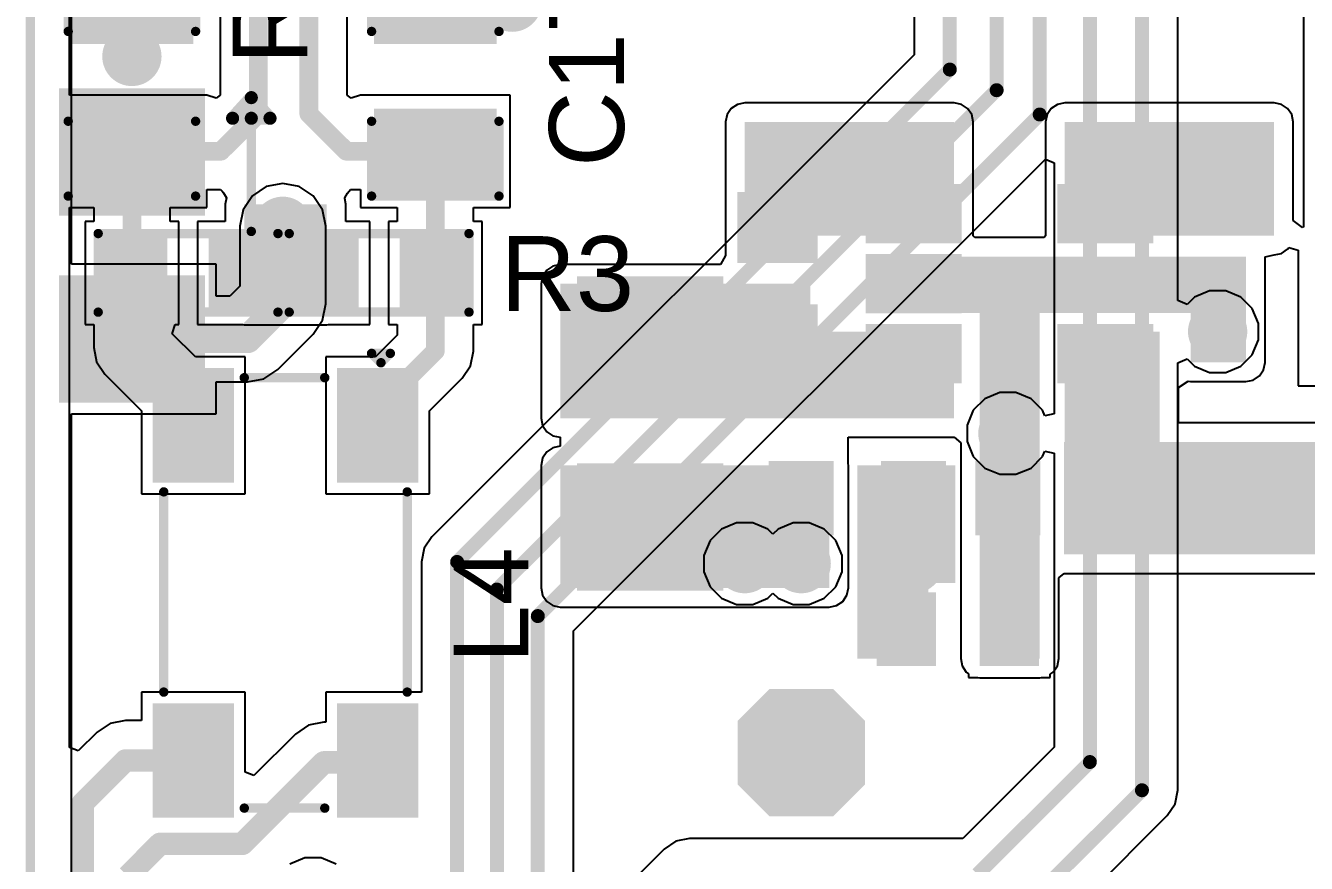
# Model space of a CAD drawing. Header units: millimetres. Extents: x 0 to 172, y 0 to 138.
# Drawn here: x -0.06 to 17.31, y 33.22 to 44.59 of the extents above; entities that cross this region are included whole.
import ezdxf

# ---------------------------------------------------------------- set-up
doc = ezdxf.new("R2010")
doc.units = ezdxf.units.MM
for name, color, linetype in [('BottomLayer', 5, 'Continuous'), ('BottomPaste', 16, 'Continuous'), ('BottomSolder', 6, 'Continuous'), ('Mechanical2', 216, 'Continuous'), ('TopLayer', 1, 'Continuous'), ('TopOverlay', 2, 'Continuous'), ('TopPaste', 8, 'Continuous'), ('TopSolder', 216, 'Continuous'), ('ViaHoleLayer', 16, 'Continuous')]:
    doc.layers.add(name, color=color, linetype=linetype)
doc.styles.add('Arial', font='', dxfattribs={"height": 0.2})
doc.styles.get('Arial').set_extended_font_data('Arial')

# ---------------------------------------------------------------- blocks, each defined once
blk = doc.blocks.new('SOT_23_5_B_32')
at = {"layer": 'BottomLayer'}
for points in [[(-1.85, 1.25), (-0.75, 1.25), (-0.75, 0.65), (-1.85, 0.65)], [(0.75, 1.25), (1.85, 1.25), (1.85, 0.65), (0.75, 0.65)], [(-1.85, 0.3), (-0.75, 0.3), (-0.75, -0.3), (-1.85, -0.3)], [(-1.85, -0.65), (-0.75, -0.65), (-0.75, -1.25), (-1.85, -1.25)], [(0.75, -0.65), (1.85, -0.65), (1.85, -1.25), (0.75, -1.25)]]:
    blk.add_hatch(color=5, dxfattribs=at).paths.add_polyline_path(points)
at = {"layer": 'BottomPaste'}
for points in [[(-1.85, 1.25), (-0.75, 1.25), (-0.75, 0.65), (-1.85, 0.65)], [(0.75, 1.25), (1.85, 1.25), (1.85, 0.65), (0.75, 0.65)], [(-1.85, 0.3), (-0.75, 0.3), (-0.75, -0.3), (-1.85, -0.3)], [(-1.85, -0.65), (-0.75, -0.65), (-0.75, -1.25), (-1.85, -1.25)], [(0.75, -0.65), (1.85, -0.65), (1.85, -1.25), (0.75, -1.25)]]:
    blk.add_hatch(color=16, dxfattribs=at).paths.add_polyline_path(points)
at = {"layer": 'BottomSolder'}
for points in [[(-1.952, 1.352), (-0.648, 1.352), (-0.648, 0.548), (-1.952, 0.548)], [(0.648, 1.352), (1.952, 1.352), (1.952, 0.548), (0.648, 0.548)], [(-1.952, 0.402), (-0.648, 0.402), (-0.648, -0.402), (-1.952, -0.402)], [(-1.952, -0.548), (-0.648, -0.548), (-0.648, -1.352), (-1.952, -1.352)], [(0.648, -0.548), (1.952, -0.548), (1.952, -1.352), (0.648, -1.352)]]:
    blk.add_hatch(color=6, dxfattribs=at).paths.add_polyline_path(points)
blk = doc.blocks.new('T__________B_52')
at = {"layer": 'BottomLayer'}
blk.add_hatch(color=5, dxfattribs=at).paths.add_polyline_path([(0.381, 0.762), (-0.381, 0.762), (-0.762, 0.381), (-0.762, -0.381), (-0.381, -0.762), (0.381, -0.762), (0.762, -0.381), (0.762, 0.381)])
at = {"layer": 'BottomPaste'}
blk.add_hatch(color=16, dxfattribs=at).paths.add_polyline_path([(0.381, 0.762), (-0.381, 0.762), (-0.762, 0.381), (-0.762, -0.381), (-0.381, -0.762), (0.381, -0.762), (0.762, -0.381), (0.762, 0.381)])
at = {"layer": 'BottomSolder'}
blk.add_hatch(color=6, dxfattribs=at).paths.add_polyline_path([(0.4318, 0.8636), (-0.4318, 0.8636), (-0.8636, 0.4318), (-0.8636, -0.4318), (-0.4318, -0.8636), (0.4318, -0.8636), (0.8636, -0.4318), (0.8636, 0.4318)])
blk = doc.blocks.new('R___1206_B_87')
at = {"layer": 'BottomLayer'}
for points in [[(-2.032, 0.889), (-0.508, 0.889), (-0.508, -0.889), (-2.032, -0.889)], [(0.508, 0.889), (2.032, 0.889), (2.032, -0.889), (0.508, -0.889)]]:
    blk.add_hatch(color=5, dxfattribs=at).paths.add_polyline_path(points)
at = {"layer": 'BottomPaste'}
for points in [[(-2.032, 0.889), (-0.508, 0.889), (-0.508, -0.889), (-2.032, -0.889)], [(0.508, 0.889), (2.032, 0.889), (2.032, -0.889), (0.508, -0.889)]]:
    blk.add_hatch(color=16, dxfattribs=at).paths.add_polyline_path(points)
at = {"layer": 'BottomSolder'}
for points in [[(-2.1336, 0.9906), (-0.4064, 0.9906), (-0.4064, -0.9906), (-2.1336, -0.9906)], [(0.4064, 0.9906), (2.1336, 0.9906), (2.1336, -0.9906), (0.4064, -0.9906)]]:
    blk.add_hatch(color=6, dxfattribs=at).paths.add_polyline_path(points)
blk = doc.blocks.new('R___0603_B_105')
at = {"layer": 'BottomLayer'}
for points in [[(-1.143, -0.4445), (-1.143, 0.4445), (-0.381, 0.4445), (-0.381, -0.4445)], [(0.381, -0.4445), (0.381, 0.4445), (1.143, 0.4445), (1.143, -0.4445)]]:
    blk.add_hatch(color=5, dxfattribs=at).paths.add_polyline_path(points)
at = {"layer": 'BottomPaste'}
for points in [[(-1.143, -0.4445), (-1.143, 0.4445), (-0.381, 0.4445), (-0.381, -0.4445)], [(0.381, -0.4445), (0.381, 0.4445), (1.143, 0.4445), (1.143, -0.4445)]]:
    blk.add_hatch(color=16, dxfattribs=at).paths.add_polyline_path(points)
at = {"layer": 'BottomSolder'}
for points in [[(-1.2446, -0.5461), (-1.2446, 0.5461), (-0.2794, 0.5461), (-0.2794, -0.5461)], [(0.2794, -0.5461), (0.2794, 0.5461), (1.2446, 0.5461), (1.2446, -0.5461)]]:
    blk.add_hatch(color=6, dxfattribs=at).paths.add_polyline_path(points)
blk = doc.blocks.new('R___0603_225')
at = {"layer": 'TopLayer'}
for points in [[(-0.381, 0.4445), (-0.381, -0.4445), (-1.143, -0.4445), (-1.143, 0.4445)], [(1.143, 0.4445), (1.143, -0.4445), (0.381, -0.4445), (0.381, 0.4445)]]:
    blk.add_hatch(color=1, dxfattribs=at).paths.add_polyline_path(points)
at = {"layer": 'TopPaste'}
for points in [[(-0.381, 0.4445), (-0.381, -0.4445), (-1.143, -0.4445), (-1.143, 0.4445)], [(1.143, 0.4445), (1.143, -0.4445), (0.381, -0.4445), (0.381, 0.4445)]]:
    blk.add_hatch(color=8, dxfattribs=at).paths.add_polyline_path(points)
at = {"layer": 'TopSolder'}
for points in [[(-0.2794, 0.5461), (-0.2794, -0.5461), (-1.2446, -0.5461), (-1.2446, 0.5461)], [(1.2446, 0.5461), (1.2446, -0.5461), (0.2794, -0.5461), (0.2794, 0.5461)]]:
    blk.add_hatch(color=216, dxfattribs=at).paths.add_polyline_path(points)
at = {"layer": 'TopOverlay', "const_width": 0.127}
for points in [[(1.2192, 0.5334), (-1.2192, 0.5334)], [(-1.2192, 0.5334), (-1.2192, -0.5334)], [(1.2192, 0.5334), (1.2192, -0.5334)], [(1.2192, -0.5334), (-1.2192, -0.5334)]]:
    blk.add_lwpolyline(points, dxfattribs=at)
at = {"layer": 'TopOverlay', "const_width": 0.0635}
for points in [[(-1.25095, 0.5334, 1), (-1.18745, 0.5334, 1)], [(-1.25095, 0.5334, 1), (-1.18745, 0.5334, 1)], [(1.18745, 0.5334, 1), (1.25095, 0.5334, 1)], [(1.18745, 0.5334, 1), (1.25095, 0.5334, 1)], [(-1.25095, -0.5334, 1), (-1.18745, -0.5334, 1)], [(-1.25095, -0.5334, 1), (-1.18745, -0.5334, 1)], [(1.18745, -0.5334, 1), (1.25095, -0.5334, 1)], [(1.18745, -0.5334, 1), (1.25095, -0.5334, 1)]]:
    blk.add_lwpolyline(points, format="xyb", close=True, dxfattribs=at)
blk = doc.blocks.new('R___0603_226')
at = {"layer": 'TopLayer'}
for points in [[(-0.381, 0.4445), (-0.381, -0.4445), (-1.143, -0.4445), (-1.143, 0.4445)], [(1.143, 0.4445), (1.143, -0.4445), (0.381, -0.4445), (0.381, 0.4445)]]:
    blk.add_hatch(color=1, dxfattribs=at).paths.add_polyline_path(points)
at = {"layer": 'TopPaste'}
for points in [[(-0.381, 0.4445), (-0.381, -0.4445), (-1.143, -0.4445), (-1.143, 0.4445)], [(1.143, 0.4445), (1.143, -0.4445), (0.381, -0.4445), (0.381, 0.4445)]]:
    blk.add_hatch(color=8, dxfattribs=at).paths.add_polyline_path(points)
at = {"layer": 'TopSolder'}
for points in [[(-0.2794, 0.5461), (-0.2794, -0.5461), (-1.2446, -0.5461), (-1.2446, 0.5461)], [(1.2446, 0.5461), (1.2446, -0.5461), (0.2794, -0.5461), (0.2794, 0.5461)]]:
    blk.add_hatch(color=216, dxfattribs=at).paths.add_polyline_path(points)
at = {"layer": 'TopOverlay', "const_width": 0.127}
for points in [[(-1.2192, 0.5334), (-1.2192, -0.5334)], [(1.2192, 0.5334), (-1.2192, 0.5334)], [(1.2192, 0.5334), (1.2192, -0.5334)], [(1.2192, -0.5334), (-1.2192, -0.5334)]]:
    blk.add_lwpolyline(points, dxfattribs=at)
at = {"layer": 'TopOverlay', "const_width": 0.0635}
for points in [[(-1.25095, 0.5334, 1), (-1.18745, 0.5334, 1)], [(-1.25095, 0.5334, 1), (-1.18745, 0.5334, 1)], [(1.18745, 0.5334, 1), (1.25095, 0.5334, 1)], [(1.18745, 0.5334, 1), (1.25095, 0.5334, 1)], [(-1.25095, -0.5334, 1), (-1.18745, -0.5334, 1)], [(-1.25095, -0.5334, 1), (-1.18745, -0.5334, 1)], [(1.18745, -0.5334, 1), (1.25095, -0.5334, 1)], [(1.18745, -0.5334, 1), (1.25095, -0.5334, 1)]]:
    blk.add_lwpolyline(points, format="xyb", close=True, dxfattribs=at)
blk = doc.blocks.new('PE_1812ACC510STS_251')
at = {"layer": 'TopLayer'}
for points in [[(-2.95, 1.7), (-1.6, 1.7), (-1.6, 0.8), (-2.95, 0.8)], [(1.6, 1.7), (2.95, 1.7), (2.95, 0.8), (1.6, 0.8)], [(-2.95, -0.8), (-1.6, -0.8), (-1.6, -1.7), (-2.95, -1.7)], [(1.6, -0.8), (2.95, -0.8), (2.95, -1.7), (1.6, -1.7)]]:
    blk.add_hatch(color=1, dxfattribs=at).paths.add_polyline_path(points)
at = {"layer": 'TopPaste'}
for points in [[(-2.95, 1.7), (-1.6, 1.7), (-1.6, 0.8), (-2.95, 0.8)], [(1.6, 1.7), (2.95, 1.7), (2.95, 0.8), (1.6, 0.8)], [(-2.95, -0.8), (-1.6, -0.8), (-1.6, -1.7), (-2.95, -1.7)], [(1.6, -0.8), (2.95, -0.8), (2.95, -1.7), (1.6, -1.7)]]:
    blk.add_hatch(color=8, dxfattribs=at).paths.add_polyline_path(points)
at = {"layer": 'TopSolder'}
for points in [[(-3.052, 1.802), (-1.498, 1.802), (-1.498, 0.698), (-3.052, 0.698)], [(1.498, 1.802), (3.052, 1.802), (3.052, 0.698), (1.498, 0.698)], [(-3.052, -0.698), (-1.498, -0.698), (-1.498, -1.802), (-3.052, -1.802)], [(1.498, -0.698), (3.052, -0.698), (3.052, -1.802), (1.498, -1.802)]]:
    blk.add_hatch(color=216, dxfattribs=at).paths.add_polyline_path(points)
at = {"layer": 'TopOverlay', "const_width": 0.127}
for points in [[(1.346, 1.651), (-1.372, 1.651)], [(-3.251, 1.168), (-3.251, 1.422)], [(-3.124, 1.295), (-3.251, 1.422)], [(-3.251, 1.168), (-3.124, 1.295)], [(-2.921, -0.559), (-2.921, 0.533)], [(2.921, -0.559), (2.921, 0.533)], [(1.346, -1.651), (-1.372, -1.651)]]:
    blk.add_lwpolyline(points, dxfattribs=at)
at = {"layer": 'TopOverlay', "const_width": 0.0635}
for points in [[(-1.403, 1.651, 1), (-1.34, 1.651, 1)], [(1.314, 1.651, 1), (1.378, 1.651, 1)], [(-3.283, 1.422, 1), (-3.219, 1.422, 1)], [(-3.283, 1.422, 1), (-3.219, 1.422, 1)], [(-3.283, 1.168, 1), (-3.219, 1.168, 1)], [(-3.283, 1.168, 1), (-3.219, 1.168, 1)], [(-3.156, 1.295, 1), (-3.092, 1.295, 1)], [(-3.156, 1.295, 1), (-3.092, 1.295, 1)], [(-2.953, 0.533, 1), (-2.889, 0.533, 1)], [(2.889, 0.533, 1), (2.953, 0.533, 1)], [(-2.953, -0.559, 1), (-2.889, -0.559, 1)], [(2.889, -0.559, 1), (2.953, -0.559, 1)], [(-1.403, -1.651, 1), (-1.34, -1.651, 1)], [(1.314, -1.651, 1), (1.378, -1.651, 1)]]:
    blk.add_lwpolyline(points, format="xyb", close=True, dxfattribs=at)
blk = doc.blocks.new('IND_0603__1608_M_______B_254')
at = {"layer": 'BottomLayer'}
for points in [[(-1, 0.4), (-0.4, 0.4), (-0.4, -0.4), (-1, -0.4)], [(0.4, 0.4), (1, 0.4), (1, -0.4), (0.4, -0.4)]]:
    blk.add_hatch(color=5, dxfattribs=at).paths.add_polyline_path(points)
at = {"layer": 'BottomPaste'}
for points in [[(-1, 0.4), (-0.4, 0.4), (-0.4, -0.4), (-1, -0.4)], [(0.4, 0.4), (1, 0.4), (1, -0.4), (0.4, -0.4)]]:
    blk.add_hatch(color=16, dxfattribs=at).paths.add_polyline_path(points)
at = {"layer": 'BottomSolder'}
for points in [[(-1.102, 0.502), (-0.298, 0.502), (-0.298, -0.502), (-1.102, -0.502)], [(0.298, 0.502), (1.102, 0.502), (1.102, -0.502), (0.298, -0.502)]]:
    blk.add_hatch(color=6, dxfattribs=at).paths.add_polyline_path(points)
blk = doc.blocks.new('C___0805_414')
at = {"layer": 'TopLayer'}
for points in [[(-1.524, 0.762), (-0.508, 0.762), (-0.508, -0.762), (-1.524, -0.762)], [(0.508, 0.762), (1.524, 0.762), (1.524, -0.762), (0.508, -0.762)]]:
    blk.add_hatch(color=1, dxfattribs=at).paths.add_polyline_path(points)
at = {"layer": 'TopPaste'}
for points in [[(-1.524, 0.762), (-0.508, 0.762), (-0.508, -0.762), (-1.524, -0.762)], [(0.508, 0.762), (1.524, 0.762), (1.524, -0.762), (0.508, -0.762)]]:
    blk.add_hatch(color=8, dxfattribs=at).paths.add_polyline_path(points)
at = {"layer": 'TopSolder'}
for points in [[(-1.594, 0.832), (-0.438, 0.832), (-0.438, -0.832), (-1.594, -0.832)], [(0.438, 0.832), (1.594, 0.832), (1.594, -0.832), (0.438, -0.832)]]:
    blk.add_hatch(color=216, dxfattribs=at).paths.add_polyline_path(points)
at = {"layer": 'TopOverlay', "const_width": 0.127}
for points in [[(-1.626, 0.864), (-0.61, 0.864)], [(-1.626, 0.864), (-1.626, -0.864)], [(0.61, 0.864), (1.626, 0.864)], [(1.626, 0.864), (1.626, -0.864)], [(-1.626, -0.864), (-0.61, -0.864)], [(0.61, -0.864), (1.626, -0.864)]]:
    blk.add_lwpolyline(points, dxfattribs=at)
at = {"layer": 'TopOverlay', "const_width": 0.0635}
for points in [[(-1.657, 0.864, 1), (-1.594, 0.864, 1)], [(-1.657, 0.864, 1), (-1.594, 0.864, 1)], [(-0.641, 0.864, 1), (-0.578, 0.864, 1)], [(0.578, 0.864, 1), (0.641, 0.864, 1)], [(1.594, 0.864, 1), (1.657, 0.864, 1)], [(1.594, 0.864, 1), (1.657, 0.864, 1)], [(-1.657, -0.864, 1), (-1.594, -0.864, 1)], [(-1.657, -0.864, 1), (-1.594, -0.864, 1)], [(-0.641, -0.864, 1), (-0.578, -0.864, 1)], [(0.578, -0.864, 1), (0.641, -0.864, 1)], [(1.594, -0.864, 1), (1.657, -0.864, 1)], [(1.594, -0.864, 1), (1.657, -0.864, 1)]]:
    blk.add_lwpolyline(points, format="xyb", close=True, dxfattribs=at)
blk = doc.blocks.new('C___1206_B_416')
at = {"layer": 'BottomLayer'}
for points in [[(-2.032, 0.889), (-0.508, 0.889), (-0.508, -0.889), (-2.032, -0.889)], [(0.508, 0.889), (2.032, 0.889), (2.032, -0.889), (0.508, -0.889)]]:
    blk.add_hatch(color=5, dxfattribs=at).paths.add_polyline_path(points)
at = {"layer": 'BottomPaste'}
for points in [[(-2.032, 0.889), (-0.508, 0.889), (-0.508, -0.889), (-2.032, -0.889)], [(0.508, 0.889), (2.032, 0.889), (2.032, -0.889), (0.508, -0.889)]]:
    blk.add_hatch(color=16, dxfattribs=at).paths.add_polyline_path(points)
at = {"layer": 'BottomSolder'}
for points in [[(-2.1336, 0.9906), (-0.4064, 0.9906), (-0.4064, -0.9906), (-2.1336, -0.9906)], [(0.4064, 0.9906), (2.1336, 0.9906), (2.1336, -0.9906), (0.4064, -0.9906)]]:
    blk.add_hatch(color=6, dxfattribs=at).paths.add_polyline_path(points)
blk = doc.blocks.new('C___0805_417')
at = {"layer": 'TopLayer'}
for points in [[(-1.524, 0.762), (-0.508, 0.762), (-0.508, -0.762), (-1.524, -0.762)], [(0.508, 0.762), (1.524, 0.762), (1.524, -0.762), (0.508, -0.762)]]:
    blk.add_hatch(color=1, dxfattribs=at).paths.add_polyline_path(points)
at = {"layer": 'TopPaste'}
for points in [[(-1.524, 0.762), (-0.508, 0.762), (-0.508, -0.762), (-1.524, -0.762)], [(0.508, 0.762), (1.524, 0.762), (1.524, -0.762), (0.508, -0.762)]]:
    blk.add_hatch(color=8, dxfattribs=at).paths.add_polyline_path(points)
at = {"layer": 'TopSolder'}
for points in [[(-1.594, 0.832), (-0.438, 0.832), (-0.438, -0.832), (-1.594, -0.832)], [(0.438, 0.832), (1.594, 0.832), (1.594, -0.832), (0.438, -0.832)]]:
    blk.add_hatch(color=216, dxfattribs=at).paths.add_polyline_path(points)
at = {"layer": 'TopOverlay', "const_width": 0.127}
for points in [[(-0.61, 0.864), (-1.626, 0.864)], [(-1.626, -0.864), (-1.626, 0.864)], [(1.626, 0.864), (0.61, 0.864)], [(1.626, -0.864), (1.626, 0.864)], [(-0.61, -0.864), (-1.626, -0.864)], [(1.626, -0.864), (0.61, -0.864)]]:
    blk.add_lwpolyline(points, dxfattribs=at)
at = {"layer": 'TopOverlay', "const_width": 0.0635}
for points in [[(-1.657, 0.864, 1), (-1.594, 0.864, 1)], [(-1.657, 0.864, 1), (-1.594, 0.864, 1)], [(-0.641, 0.864, 1), (-0.578, 0.864, 1)], [(0.578, 0.864, 1), (0.641, 0.864, 1)], [(1.594, 0.864, 1), (1.657, 0.864, 1)], [(1.594, 0.864, 1), (1.657, 0.864, 1)], [(-1.657, -0.864, 1), (-1.594, -0.864, 1)], [(-1.657, -0.864, 1), (-1.594, -0.864, 1)], [(-0.641, -0.864, 1), (-0.578, -0.864, 1)], [(0.578, -0.864, 1), (0.641, -0.864, 1)], [(1.594, -0.864, 1), (1.657, -0.864, 1)], [(1.594, -0.864, 1), (1.657, -0.864, 1)]]:
    blk.add_lwpolyline(points, format="xyb", close=True, dxfattribs=at)
blk = doc.blocks.new('C___0402_B_418')
at = {"layer": 'BottomLayer'}
for points in [[(-0.241, 0.318), (-0.241, -0.318), (-0.699, -0.318), (-0.699, 0.318)], [(0.699, 0.318), (0.699, -0.318), (0.241, -0.318), (0.241, 0.318)]]:
    blk.add_hatch(color=5, dxfattribs=at).paths.add_polyline_path(points)
at = {"layer": 'BottomPaste'}
for points in [[(-0.241, 0.318), (-0.241, -0.318), (-0.699, -0.318), (-0.699, 0.318)], [(0.699, 0.318), (0.699, -0.318), (0.241, -0.318), (0.241, 0.318)]]:
    blk.add_hatch(color=16, dxfattribs=at).paths.add_polyline_path(points)
at = {"layer": 'BottomSolder'}
for points in [[(-0.181, 0.377), (-0.181, -0.377), (-0.758, -0.377), (-0.758, 0.377)], [(0.758, 0.377), (0.758, -0.377), (0.181, -0.377), (0.181, 0.377)]]:
    blk.add_hatch(color=6, dxfattribs=at).paths.add_polyline_path(points)
blk = doc.blocks.new('C___0603_B_422')
at = {"layer": 'BottomLayer'}
for points in [[(-1.143, -0.445), (-1.143, 0.445), (-0.381, 0.445), (-0.381, -0.445)], [(0.381, -0.445), (0.381, 0.445), (1.143, 0.445), (1.143, -0.445)]]:
    blk.add_hatch(color=5, dxfattribs=at).paths.add_polyline_path(points)
at = {"layer": 'BottomPaste'}
for points in [[(-1.143, -0.445), (-1.143, 0.445), (-0.381, 0.445), (-0.381, -0.445)], [(0.381, -0.445), (0.381, 0.445), (1.143, 0.445), (1.143, -0.445)]]:
    blk.add_hatch(color=16, dxfattribs=at).paths.add_polyline_path(points)
at = {"layer": 'BottomSolder'}
for points in [[(-1.203, -0.504), (-1.203, 0.504), (-0.321, 0.504), (-0.321, -0.504)], [(0.321, -0.504), (0.321, 0.504), (1.203, 0.504), (1.203, -0.504)]]:
    blk.add_hatch(color=6, dxfattribs=at).paths.add_polyline_path(points)
blk = doc.blocks.new('C___0603_B_423')
at = {"layer": 'BottomLayer'}
for points in [[(-1.143, -0.445), (-1.143, 0.445), (-0.381, 0.445), (-0.381, -0.445)], [(0.381, -0.445), (0.381, 0.445), (1.143, 0.445), (1.143, -0.445)]]:
    blk.add_hatch(color=5, dxfattribs=at).paths.add_polyline_path(points)
at = {"layer": 'BottomPaste'}
for points in [[(-1.143, -0.445), (-1.143, 0.445), (-0.381, 0.445), (-0.381, -0.445)], [(0.381, -0.445), (0.381, 0.445), (1.143, 0.445), (1.143, -0.445)]]:
    blk.add_hatch(color=16, dxfattribs=at).paths.add_polyline_path(points)
at = {"layer": 'BottomSolder'}
for points in [[(-1.203, -0.504), (-1.203, 0.504), (-0.321, 0.504), (-0.321, -0.504)], [(0.321, -0.504), (0.321, 0.504), (1.203, 0.504), (1.203, -0.504)]]:
    blk.add_hatch(color=6, dxfattribs=at).paths.add_polyline_path(points)

msp = doc.modelspace()

# ---------------------------------------------------------------- hatches: boundary and pattern name
at = {"layer": 'BottomLayer'}
h = msp.add_hatch(color=5, dxfattribs=at)
edge = h.paths.add_edge_path()
edge.add_arc((1.378, 44.171), 0.3, 0, 360)
for points in [[(9.69, 41.737), (12.53, 41.737), (12.53, 43.282), (9.69, 43.282)], [(16.869, 43.282), (14.03, 43.282), (14.03, 41.737), (16.869, 41.737)], [(9.69, 41.468), (10.579, 41.468), (10.579, 42.738), (9.69, 42.738)], [(11.43, 40.691), (16.421, 40.691), (16.421, 41.453), (11.43, 41.453)], [(12.878, 35.998), (13.691, 35.998), (13.691, 41.387), (12.878, 41.387)], [(15.736, 40.019), (16.488, 40.019), (16.488, 41.453), (15.736, 41.453)], [(7.188, 39.563), (10.579, 39.563), (10.579, 41.087), (7.188, 41.087)], [(7.188, 39.261), (12.53, 39.261), (12.53, 40.437), (7.188, 40.437)], [(14.03, 37.732), (15.316, 37.732), (15.316, 40.437), (14.03, 40.437)], [(14.021, 37.414), (19.228, 37.414), (19.228, 38.938), (14.021, 38.938)], [(7.188, 36.957), (10.837, 36.957), (10.837, 38.621), (7.188, 38.621)], [(11.218, 37.023), (12.548, 37.023), (12.548, 38.621), (11.218, 38.621)], [(11.218, 35.998), (12.18, 35.998), (12.18, 37.785), (11.218, 37.785)]]:
    msp.add_hatch(color=5, dxfattribs=at).paths.add_polyline_path(points)
h = msp.add_hatch(color=5, dxfattribs=at)
edge = h.paths.add_edge_path()
edge.add_arc((3.424, 41.866), 0.3, 0, 360)
h = msp.add_hatch(color=5, dxfattribs=at)
edge = h.paths.add_edge_path()
edge.add_arc((16.104, 40.437), 0.3, 0, 360)
h = msp.add_hatch(color=5, dxfattribs=at)
edge = h.paths.add_edge_path()
edge.add_arc((13.259, 39.055), 0.3, 0, 360)
h = msp.add_hatch(color=5, dxfattribs=at)
edge = h.paths.add_edge_path()
edge.add_arc((9.69, 37.287), 0.3, 0, 360)
h = msp.add_hatch(color=5, dxfattribs=at)
edge = h.paths.add_edge_path()
edge.add_arc((10.456, 37.287), 0.3, 0, 360)
h = msp.add_hatch(color=5, dxfattribs=at)
edge = h.paths.add_edge_path()
edge.add_arc((11.98, 37.287), 0.3, 0, 360)
at = {"layer": 'BottomSolder'}
h = msp.add_hatch(color=6, dxfattribs=at)
edge = h.paths.add_edge_path()
edge.add_arc((6.536, 44.907), 0.402, 0, 360)
h = msp.add_hatch(color=6, dxfattribs=at)
edge = h.paths.add_edge_path()
edge.add_arc((1.378, 44.171), 0.402, 0, 360)
h = msp.add_hatch(color=6, dxfattribs=at)
edge = h.paths.add_edge_path()
edge.add_arc((3.424, 41.866), 0.402, 0, 360)
h = msp.add_hatch(color=6, dxfattribs=at)
edge = h.paths.add_edge_path()
edge.add_arc((16.104, 40.437), 0.402, 0, 360)
h = msp.add_hatch(color=6, dxfattribs=at)
edge = h.paths.add_edge_path()
edge.add_arc((13.259, 39.055), 0.402, 0, 360)
h = msp.add_hatch(color=6, dxfattribs=at)
edge = h.paths.add_edge_path()
edge.add_arc((9.69, 37.287), 0.402, 0, 360)
h = msp.add_hatch(color=6, dxfattribs=at)
edge = h.paths.add_edge_path()
edge.add_arc((10.456, 37.287), 0.402, 0, 360)
h = msp.add_hatch(color=6, dxfattribs=at)
edge = h.paths.add_edge_path()
edge.add_arc((11.98, 37.287), 0.402, 0, 360)
at = {"layer": 'TopLayer'}
h = msp.add_hatch(color=1, dxfattribs=at)
edge = h.paths.add_edge_path()
edge.add_arc((1.378, 44.171), 0.3, 0, 360)
msp.add_hatch(color=1, dxfattribs=at).paths.add_polyline_path([(2.902, 40.789), (4.021, 40.789), (4.021, 42.164), (2.902, 42.164)])
h = msp.add_hatch(color=1, dxfattribs=at)
edge = h.paths.add_edge_path()
edge.add_arc((3.424, 41.866), 0.3, 0, 360)
h = msp.add_hatch(color=1, dxfattribs=at)
edge = h.paths.add_edge_path()
edge.add_arc((16.104, 40.437), 0.3, 0, 360)
h = msp.add_hatch(color=1, dxfattribs=at)
edge = h.paths.add_edge_path()
edge.add_arc((13.259, 39.055), 0.3, 0, 360)
h = msp.add_hatch(color=1, dxfattribs=at)
edge = h.paths.add_edge_path()
edge.add_arc((9.69, 37.287), 0.3, 0, 360)
h = msp.add_hatch(color=1, dxfattribs=at)
edge = h.paths.add_edge_path()
edge.add_arc((10.456, 37.287), 0.3, 0, 360)
h = msp.add_hatch(color=1, dxfattribs=at)
edge = h.paths.add_edge_path()
edge.add_arc((11.98, 37.287), 0.3, 0, 360)
at = {"layer": 'TopSolder'}
h = msp.add_hatch(color=216, dxfattribs=at)
edge = h.paths.add_edge_path()
edge.add_arc((6.536, 44.907), 0.402, 0, 360)
h = msp.add_hatch(color=216, dxfattribs=at)
edge = h.paths.add_edge_path()
edge.add_arc((1.378, 44.171), 0.402, 0, 360)
h = msp.add_hatch(color=216, dxfattribs=at)
edge = h.paths.add_edge_path()
edge.add_arc((3.424, 41.866), 0.402, 0, 360)
h = msp.add_hatch(color=216, dxfattribs=at)
edge = h.paths.add_edge_path()
edge.add_arc((16.104, 40.437), 0.402, 0, 360)
h = msp.add_hatch(color=216, dxfattribs=at)
edge = h.paths.add_edge_path()
edge.add_arc((13.259, 39.055), 0.402, 0, 360)
h = msp.add_hatch(color=216, dxfattribs=at)
edge = h.paths.add_edge_path()
edge.add_arc((9.69, 37.287), 0.402, 0, 360)
h = msp.add_hatch(color=216, dxfattribs=at)
edge = h.paths.add_edge_path()
edge.add_arc((10.456, 37.287), 0.402, 0, 360)
h = msp.add_hatch(color=216, dxfattribs=at)
edge = h.paths.add_edge_path()
edge.add_arc((11.98, 37.287), 0.402, 0, 360)
at = {"layer": 'ViaHoleLayer'}
h = msp.add_hatch(color=16, dxfattribs=at)
edge = h.paths.add_edge_path()
edge.add_arc((1.378, 44.171), 0.15, 0, 360)
h = msp.add_hatch(color=16, dxfattribs=at)
edge = h.paths.add_edge_path()
edge.add_arc((3.424, 41.866), 0.15, 0, 360)
h = msp.add_hatch(color=16, dxfattribs=at)
edge = h.paths.add_edge_path()
edge.add_arc((16.104, 40.437), 0.15, 0, 360)
h = msp.add_hatch(color=16, dxfattribs=at)
edge = h.paths.add_edge_path()
edge.add_arc((13.259, 39.055), 0.15, 0, 360)
h = msp.add_hatch(color=16, dxfattribs=at)
edge = h.paths.add_edge_path()
edge.add_arc((9.69, 37.287), 0.15, 0, 360)
h = msp.add_hatch(color=16, dxfattribs=at)
edge = h.paths.add_edge_path()
edge.add_arc((10.456, 37.287), 0.15, 0, 360)
h = msp.add_hatch(color=16, dxfattribs=at)
edge = h.paths.add_edge_path()
edge.add_arc((11.98, 37.287), 0.15, 0, 360)

# ---------------------------------------------------------------- linework, layer by layer
at = {"layer": 'BottomLayer'}
for p, q in [((0.559, 41.351), (0.559, 58.108)), ((17.267, 46.482), (17.267, 41.855)), ((9.507, 43.465), (9.451, 43.381)), ((9.591, 43.521), (9.507, 43.465)), ((9.69, 43.541), (9.591, 43.521)), ((12.53, 43.541), (9.69, 43.541)), ((12.629, 43.521), (12.53, 43.541)), ((12.713, 43.465), (12.629, 43.521)), ((12.769, 43.381), (12.713, 43.465)), ((13.846, 43.465), (13.79, 43.381)), ((13.93, 43.521), (13.846, 43.465)), ((14.03, 43.541), (13.93, 43.521)), ((16.869, 43.541), (14.03, 43.541)), ((16.968, 43.521), (16.869, 43.541)), ((17.052, 43.465), (16.968, 43.521)), ((17.108, 43.381), (17.052, 43.465)), ((9.451, 43.381), (9.431, 43.282)), ((9.431, 43.282), (9.431, 42.738)), ((12.789, 43.282), (12.769, 43.381)), ((12.789, 41.737), (12.789, 43.282)), ((13.79, 43.381), (13.771, 43.282)), ((13.771, 43.282), (13.771, 41.737)), ((17.128, 43.282), (17.108, 43.381)), ((17.128, 41.943), (17.128, 43.282)), ((9.431, 42.738), (9.431, 41.468)), ((3.201, 42.404), (3.012, 42.278)), ((3.424, 42.448), (3.201, 42.404)), ((3.647, 42.404), (3.424, 42.448)), ((3.836, 42.278), (3.647, 42.404)), ((3.012, 42.278), (2.886, 42.089)), ((3.963, 42.089), (3.836, 42.278)), ((2.886, 42.089), (2.842, 41.866)), ((4.007, 41.866), (3.963, 42.089)), ((2.842, 41.866), (2.842, 41.054)), ((4.007, 40.813), (4.007, 41.866)), ((17.255, 41.849), (17.128, 41.943)), ((12.809, 41.712), (12.789, 41.737)), ((13.75, 41.712), (12.809, 41.712)), ((13.771, 41.737), (13.75, 41.712)), ((17.266, 41.853), (17.255, 41.849)), ((17.267, 41.855), (17.266, 41.853)), ((16.968, 41.498), (17.052, 41.554)), ((17.052, 41.554), (17.069, 41.578)), ((17.069, 41.578), (17.196, 41.54)), ((17.196, 41.54), (17.196, 39.7)), ((2.521, 41.351), (0.559, 41.351)), ((2.521, 40.918), (2.521, 41.351)), ((7.188, 41.346), (7.089, 41.326)), ((9.36, 41.346), (7.188, 41.346)), ((9.431, 41.468), (9.36, 41.346)), ((16.747, 41.453), (16.871, 41.478)), ((16.747, 40.019), (16.747, 41.453)), ((16.871, 41.478), (16.968, 41.498)), ((6.949, 41.186), (6.929, 41.087)), ((7.005, 41.27), (6.949, 41.186)), ((7.089, 41.326), (7.005, 41.27)), ((2.842, 41.054), (2.705, 40.918)), ((6.929, 41.087), (6.929, 40.437)), ((2.705, 40.918), (2.521, 40.918)), ((3.963, 40.59), (4.007, 40.813)), ((3.836, 40.401), (3.963, 40.59)), ((3.358, 39.923), (3.836, 40.401)), ((6.929, 40.437), (6.929, 39.261)), ((16.727, 39.92), (16.747, 40.019)), ((2.946, 39.753), (3.169, 39.797)), ((3.169, 39.797), (3.358, 39.923)), ((16.587, 39.779), (16.671, 39.836)), ((16.671, 39.836), (16.727, 39.92)), ((2.521, 39.319), (2.521, 39.753)), ((2.521, 39.753), (2.946, 39.753)), ((15.575, 39.679), (15.702, 39.766)), ((15.575, 39.197), (15.575, 39.679)), ((15.702, 39.766), (15.736, 39.76)), ((15.736, 39.76), (16.488, 39.76)), ((16.488, 39.76), (16.587, 39.779)), ((17.196, 39.7), (17.501, 39.7)), ((0.559, 23.541), (0.559, 39.319)), ((0.559, 39.319), (2.521, 39.319)), ((6.929, 39.261), (6.949, 39.161)), ((6.949, 39.161), (7.005, 39.077)), ((19.228, 39.197), (15.575, 39.197)), ((7.005, 39.077), (7.089, 39.021)), ((7.089, 39.021), (7.188, 39.002)), ((7.188, 39.002), (7.188, 38.88)), ((11.091, 38.875), (11.091, 39.002)), ((11.091, 39.002), (12.53, 39.002)), ((12.53, 39.002), (12.619, 38.928)), ((12.619, 38.928), (12.619, 35.998)), ((7.005, 38.804), (6.949, 38.72)), ((7.089, 38.86), (7.005, 38.804)), ((7.188, 38.88), (7.089, 38.86)), ((11.091, 38.646), (11.091, 38.875)), ((11.091, 38.875), (11.091, 38.875)), ((6.949, 38.72), (6.929, 38.621)), ((6.929, 38.621), (6.929, 36.957)), ((11.096, 38.621), (11.091, 38.646)), ((11.096, 36.957), (11.096, 38.621)), ((13.95, 37.097), (14.021, 37.155)), ((13.95, 35.998), (13.95, 37.097)), ((14.021, 37.155), (19.228, 37.155)), ((6.929, 36.957), (6.949, 36.858)), ((6.949, 36.858), (7.005, 36.774)), ((11.02, 36.774), (11.076, 36.858)), ((11.076, 36.858), (11.096, 36.957)), ((7.005, 36.774), (7.089, 36.718)), ((7.089, 36.718), (7.188, 36.698)), ((7.188, 36.698), (10.837, 36.698)), ((10.837, 36.698), (10.936, 36.718)), ((10.936, 36.718), (11.02, 36.774)), ((12.619, 35.998), (12.639, 35.899)), ((13.93, 35.899), (13.95, 35.998)), ((12.639, 35.899), (12.695, 35.815)), ((12.695, 35.815), (12.726, 35.794)), ((12.726, 35.794), (12.726, 35.744)), ((13.834, 35.788), (13.874, 35.815)), ((13.834, 35.744), (13.834, 35.788)), ((13.874, 35.815), (13.93, 35.899)), ((12.726, 35.744), (12.853, 35.744)), ((12.853, 35.744), (12.878, 35.739)), ((12.878, 35.739), (13.691, 35.739)), ((13.691, 35.739), (13.716, 35.744)), ((13.716, 35.744), (13.834, 35.744)), ((3.723, 33.295), (3.52, 33.21)), ((3.944, 33.295), (3.723, 33.295)), ((4.147, 33.21), (3.944, 33.295))]:
    msp.add_line(p, q, dxfattribs=at)
at = {"layer": 'BottomLayer', "const_width": 0.381}
for points in [[(3.424, 40.813), (3.424, 41.866)], [(2.946, 40.335), (3.424, 40.813)], [(1.378, 40.335), (2.946, 40.335)]]:
    msp.add_lwpolyline(points, dxfattribs=at)
at = {"layer": 'BottomLayer', "const_width": 0.191}
for points in [[(3.329, 41.866, 1), (3.52, 41.866, 1)], [(3.329, 40.813, 1), (3.52, 40.813, 1)], [(3.329, 40.813, 1), (3.52, 40.813, 1)], [(1.283, 40.335, 1), (1.473, 40.335, 1)], [(2.851, 40.335, 1), (3.042, 40.335, 1)], [(2.851, 40.335, 1), (3.042, 40.335, 1)]]:
    msp.add_lwpolyline(points, format="xyb", close=True, dxfattribs=at)
at = {"layer": 'Mechanical2', "const_width": 0.127}
msp.add_lwpolyline([(0, 0), (0, 120)], dxfattribs=at)
at = {"layer": 'TopLayer'}
for p, q in [((11.986, 64.894), (11.986, 44.194)), ((15.563, 40.859), (15.563, 58.186)), ((0.533, 43.647), (0.533, 47.505)), ((4.296, 43.645), (4.296, 46.057)), ((2.575, 45.629), (2.575, 43.645)), ((11.986, 44.194), (5.446, 37.653)), ((2.394, 43.647), (0.533, 43.647)), ((2.521, 43.603), (2.394, 43.647)), ((2.394, 43.647), (2.394, 43.647)), ((2.575, 43.645), (2.521, 43.603)), ((4.35, 43.603), (4.296, 43.645)), ((4.477, 43.647), (4.35, 43.603)), ((6.509, 43.647), (4.477, 43.647)), ((4.477, 43.647), (4.477, 43.647)), ((6.509, 42.123), (6.509, 43.647)), ((7.368, 36.375), (13.769, 42.775)), ((13.769, 42.775), (13.886, 42.727)), ((13.886, 42.727), (13.886, 39.32)), ((2.394, 42.123), (2.394, 42.367)), ((2.394, 42.367), (2.579, 42.367)), ((2.579, 42.367), (2.603, 42.342)), ((2.603, 42.342), (2.62, 42.32)), ((2.62, 42.32), (2.661, 42.252)), ((2.661, 42.252), (2.643, 42.164)), ((4.265, 42.243), (4.267, 42.254)), ((4.28, 42.164), (4.265, 42.243)), ((4.267, 42.254), (4.302, 42.314)), ((4.302, 42.314), (4.344, 42.367)), ((4.344, 42.367), (4.477, 42.367)), ((4.477, 42.367), (4.477, 42.123)), ((0.533, 34.793), (0.533, 42.123)), ((0.533, 42.123), (0.86, 42.123)), ((0.86, 42.123), (0.86, 41.932)), ((1.896, 41.932), (1.896, 42.123)), ((1.896, 42.123), (2.394, 42.123)), ((2.643, 42.164), (2.643, 41.932)), ((4.28, 41.932), (4.28, 42.164)), ((4.477, 42.123), (4.975, 42.123)), ((4.975, 42.123), (4.975, 41.932)), ((6.011, 41.932), (6.011, 42.123)), ((6.011, 42.123), (6.509, 42.123)), ((0.86, 41.932), (0.743, 41.932)), ((0.743, 41.932), (0.743, 40.535)), ((2.013, 41.932), (1.896, 41.932)), ((2.013, 40.535), (2.013, 41.932)), ((2.643, 41.932), (2.267, 41.932)), ((2.267, 41.932), (2.267, 40.535)), ((4.604, 41.932), (4.28, 41.932)), ((4.604, 40.535), (4.604, 41.932)), ((4.975, 41.932), (4.858, 41.932)), ((4.858, 41.932), (4.858, 40.535)), ((6.128, 41.932), (6.011, 41.932)), ((6.128, 40.535), (6.128, 41.932)), ((15.69, 40.806), (15.563, 40.859)), ((15.79, 40.906), (15.69, 40.806)), ((15.993, 40.991), (15.79, 40.906)), ((16.214, 40.991), (15.993, 40.991)), ((16.417, 40.906), (16.214, 40.991)), ((16.573, 40.751), (16.417, 40.906)), ((16.658, 40.547), (16.573, 40.751)), ((0.743, 40.535), (0.86, 40.535)), ((0.86, 40.535), (0.86, 40.223)), ((1.925, 40.408), (1.967, 40.535)), ((1.967, 40.535), (2.013, 40.535)), ((2.267, 40.535), (2.877, 40.535)), ((2.877, 40.535), (2.902, 40.53)), ((2.902, 40.53), (4.021, 40.53)), ((4.021, 40.53), (4.046, 40.535)), ((4.046, 40.535), (4.604, 40.535)), ((4.858, 40.535), (4.975, 40.535)), ((4.975, 40.535), (4.975, 40.387)), ((6.011, 40.172), (6.011, 40.535)), ((6.011, 40.535), (6.128, 40.535)), ((16.658, 40.327), (16.658, 40.547)), ((2.239, 40.094), (1.925, 40.408)), ((4.975, 40.387), (4.682, 40.094)), ((16.573, 40.123), (16.658, 40.327)), ((0.86, 40.223), (0.9, 40.025)), ((5.971, 39.974), (6.011, 40.172)), ((6.011, 40.172), (6.011, 40.172)), ((0.9, 40.025), (1.012, 39.857)), ((2.915, 40.094), (2.239, 40.094)), ((2.915, 38.236), (2.915, 40.094)), ((4.682, 40.094), (4.007, 40.094)), ((4.007, 40.094), (4.007, 38.236)), ((5.859, 39.806), (5.971, 39.974)), ((15.563, 40.015), (15.69, 40.067)), ((15.563, 34.212), (15.563, 40.015)), ((15.69, 40.067), (15.79, 39.967)), ((15.79, 39.967), (15.993, 39.883)), ((16.214, 39.883), (16.417, 39.967)), ((16.417, 39.967), (16.573, 40.123)), ((1.012, 39.857), (1.507, 39.362)), ((5.415, 39.362), (5.859, 39.806)), ((15.993, 39.883), (16.214, 39.883)), ((13.149, 39.609), (12.945, 39.524)), ((13.369, 39.609), (13.149, 39.609)), ((13.573, 39.524), (13.369, 39.609)), ((12.945, 39.524), (12.789, 39.369)), ((13.728, 39.369), (13.573, 39.524)), ((1.507, 39.362), (1.507, 38.236)), ((5.415, 38.236), (5.415, 39.362)), ((12.789, 39.369), (12.705, 39.165)), ((13.759, 39.295), (13.728, 39.369)), ((13.886, 39.32), (13.759, 39.295)), ((12.705, 39.165), (12.705, 38.945)), ((12.705, 38.945), (12.789, 38.741)), ((12.789, 38.741), (12.945, 38.585)), ((13.573, 38.585), (13.728, 38.741)), ((13.728, 38.741), (13.759, 38.814)), ((13.759, 38.814), (13.886, 38.789)), ((13.886, 38.789), (13.886, 34.796)), ((12.945, 38.585), (13.149, 38.501)), ((13.369, 38.501), (13.573, 38.585)), ((13.149, 38.501), (13.369, 38.501)), ((1.507, 38.236), (2.915, 38.236)), ((4.007, 38.236), (5.415, 38.236)), ((9.376, 37.757), (9.22, 37.601)), ((9.58, 37.841), (9.376, 37.757)), ((9.8, 37.841), (9.58, 37.841)), ((10.004, 37.757), (9.8, 37.841)), ((10.073, 37.688), (10.004, 37.757)), ((10.142, 37.757), (10.073, 37.688)), ((10.345, 37.841), (10.142, 37.757)), ((10.566, 37.841), (10.345, 37.841)), ((10.769, 37.757), (10.566, 37.841)), ((10.925, 37.601), (10.769, 37.757)), ((5.446, 37.653), (5.341, 37.496)), ((9.22, 37.601), (9.136, 37.397)), ((11.01, 37.397), (10.925, 37.601)), ((5.341, 37.496), (5.304, 37.311)), ((9.136, 37.397), (9.136, 37.177)), ((11.01, 37.177), (11.01, 37.397)), ((5.304, 37.311), (5.304, 35.544)), ((9.136, 37.177), (9.22, 36.973)), ((10.925, 36.973), (11.01, 37.177)), ((9.22, 36.973), (9.376, 36.818)), ((10.004, 36.818), (10.073, 36.886)), ((10.073, 36.886), (10.142, 36.818)), ((10.769, 36.818), (10.925, 36.973)), ((9.376, 36.818), (9.58, 36.733)), ((9.58, 36.733), (9.8, 36.733)), ((9.8, 36.733), (10.004, 36.818)), ((10.142, 36.818), (10.345, 36.733)), ((10.345, 36.733), (10.566, 36.733)), ((10.566, 36.733), (10.769, 36.818)), ((7.368, 32.35), (7.368, 36.375)), ((2.915, 35.544), (1.507, 35.544)), ((1.507, 35.544), (1.507, 35.159)), ((2.915, 34.458), (2.915, 35.544)), ((5.304, 35.544), (4.007, 35.544)), ((4.007, 35.544), (4.007, 35.134)), ((1.082, 35.118), (0.906, 35)), ((1.29, 35.159), (1.082, 35.118)), ((1.507, 35.159), (1.29, 35.159)), ((3.774, 35.093), (3.598, 34.975)), ((3.982, 35.134), (3.774, 35.093)), ((4.007, 35.134), (3.982, 35.134)), ((0.906, 35), (0.651, 34.745)), ((3.598, 34.975), (3.032, 34.41)), ((0.651, 34.745), (0.533, 34.793)), ((13.886, 34.796), (12.646, 33.556)), ((3.032, 34.41), (2.915, 34.458)), ((15.526, 34.027), (15.563, 34.212)), ((15.563, 34.212), (15.563, 34.212)), ((15.421, 33.87), (15.526, 34.027)), ((13.54, 31.989), (15.421, 33.87)), ((8.941, 33.556), (8.756, 33.519)), ((12.646, 33.556), (8.941, 33.556)), ((8.598, 33.414), (7.486, 32.301)), ((8.756, 33.519), (8.598, 33.414))]:
    msp.add_line(p, q, dxfattribs=at)
for points, const_width in [([(12.471, 43.993), (12.471, 64.894)], 0.189), ([(13.106, 43.713), (13.106, 60.081)], 0.189), ([(13.691, 43.383), (13.691, 59.561)], 0.189), ([(14.371, 34.595), (14.371, 58.902)], 0.189), ([(15.078, 34.212), (15.078, 58.387)], 0.189), ([(3.778, 43.393), (3.778, 46.057)], 0.254), ([(3.093, 43.393), (3.093, 45.843)], 0.254), ([(5.789, 37.311), (12.471, 43.993)], 0.189), ([(6.329, 36.936), (13.106, 43.713)], 0.189), ([(2.585, 42.885), (3.093, 43.393)], 0.254), ([(3.778, 43.393), (4.286, 42.885)], 0.254), ([(6.883, 36.576), (13.691, 43.383)], 0.189), ([(1.378, 42.885), (2.585, 42.885)], 0.254), ([(1.378, 41.234), (1.378, 42.885)], 0.254), ([(4.286, 42.885), (5.493, 42.885)], 0.254), ([(5.493, 41.234), (5.493, 42.885)], 0.254), ([(1.378, 40.223), (1.378, 41.234)], 0.254), ([(5.493, 40.172), (5.493, 41.234)], 0.254), ([(1.378, 40.223), (2.211, 39.39)], 0.254), ([(4.711, 39.39), (5.493, 40.172)], 0.254), ([(2.211, 39.165), (2.211, 39.39)], 0.254), ([(4.711, 39.165), (4.711, 39.39)], 0.254), ([(5.789, 28.351), (5.789, 37.311)], 0.189), ([(6.329, 26.279), (6.329, 36.936)], 0.189), ([(6.883, 25.882), (6.883, 36.576)], 0.189), ([(0.711, 34.036), (1.29, 34.615)], 0.305), ([(1.29, 34.615), (2.211, 34.615)], 0.305), ([(2.876, 33.484), (3.982, 34.591)], 0.305), ([(3.982, 34.591), (4.686, 34.591)], 0.305), ([(4.686, 34.591), (4.711, 34.615)], 0.305), ([(12.847, 33.071), (14.371, 34.595)], 0.189), ([(13.197, 32.332), (15.078, 34.212)], 0.189), ([(0.711, 29.007), (0.711, 34.036)], 0.305), ([(1.321, 33.045), (1.759, 33.484)], 0.305), ([(1.759, 33.484), (2.876, 33.484)], 0.305)]:
    msp.add_lwpolyline(points, dxfattribs=dict(at, const_width=const_width))
for points, const_width in [([(12.424, 43.993, 1), (12.519, 43.993, 1)], 0.0946), ([(12.424, 43.993, 1), (12.519, 43.993, 1)], 0.0946), ([(13.059, 43.713, 1), (13.154, 43.713, 1)], 0.0946), ([(13.059, 43.713, 1), (13.154, 43.713, 1)], 0.0946), ([(3.03, 43.393, 1), (3.157, 43.393, 1)], 0.127), ([(3.03, 43.393, 1), (3.157, 43.393, 1)], 0.127), ([(3.714, 43.393, 1), (3.841, 43.393, 1)], 0.127), ([(3.714, 43.393, 1), (3.841, 43.393, 1)], 0.127), ([(13.643, 43.383, 1), (13.738, 43.383, 1)], 0.0946), ([(13.643, 43.383, 1), (13.738, 43.383, 1)], 0.0946), ([(1.315, 42.885, 1), (1.442, 42.885, 1)], 0.127), ([(1.315, 42.885, 1), (1.442, 42.885, 1)], 0.127), ([(2.522, 42.885, 1), (2.649, 42.885, 1)], 0.127), ([(2.522, 42.885, 1), (2.649, 42.885, 1)], 0.127), ([(4.222, 42.885, 1), (4.349, 42.885, 1)], 0.127), ([(4.222, 42.885, 1), (4.349, 42.885, 1)], 0.127), ([(5.429, 42.885, 1), (5.556, 42.885, 1)], 0.127), ([(5.429, 42.885, 1), (5.556, 42.885, 1)], 0.127), ([(1.315, 41.234, 1), (1.442, 41.234, 1)], 0.127), ([(1.315, 41.234, 1), (1.442, 41.234, 1)], 0.127), ([(5.429, 41.234, 1), (5.556, 41.234, 1)], 0.127), ([(5.429, 41.234, 1), (5.556, 41.234, 1)], 0.127), ([(1.315, 40.223, 1), (1.442, 40.223, 1)], 0.127), ([(1.315, 40.223, 1), (1.442, 40.223, 1)], 0.127), ([(5.429, 40.172, 1), (5.556, 40.172, 1)], 0.127), ([(5.429, 40.172, 1), (5.556, 40.172, 1)], 0.127), ([(2.147, 39.39, 1), (2.274, 39.39, 1)], 0.127), ([(2.147, 39.39, 1), (2.274, 39.39, 1)], 0.127), ([(4.647, 39.39, 1), (4.774, 39.39, 1)], 0.127), ([(4.647, 39.39, 1), (4.774, 39.39, 1)], 0.127), ([(2.147, 39.165, 1), (2.274, 39.165, 1)], 0.127), ([(4.647, 39.165, 1), (4.774, 39.165, 1)], 0.127), ([(5.742, 37.311, 1), (5.836, 37.311, 1)], 0.0946), ([(5.742, 37.311, 1), (5.836, 37.311, 1)], 0.0946), ([(6.282, 36.936, 1), (6.376, 36.936, 1)], 0.0946), ([(6.282, 36.936, 1), (6.376, 36.936, 1)], 0.0946), ([(6.836, 36.576, 1), (6.931, 36.576, 1)], 0.0946), ([(6.836, 36.576, 1), (6.931, 36.576, 1)], 0.0946), ([(1.214, 34.615, 1), (1.367, 34.615, 1)], 0.152), ([(1.214, 34.615, 1), (1.367, 34.615, 1)], 0.152), ([(2.135, 34.615, 1), (2.287, 34.615, 1)], 0.152), ([(3.906, 34.591, 1), (4.058, 34.591, 1)], 0.152), ([(3.906, 34.591, 1), (4.058, 34.591, 1)], 0.152), ([(4.61, 34.591, 1), (4.762, 34.591, 1)], 0.152), ([(4.61, 34.591, 1), (4.762, 34.591, 1)], 0.152), ([(4.635, 34.615, 1), (4.787, 34.615, 1)], 0.152), ([(14.324, 34.595, 1), (14.418, 34.595, 1)], 0.0946), ([(14.324, 34.595, 1), (14.418, 34.595, 1)], 0.0946), ([(15.03, 34.212, 1), (15.125, 34.212, 1)], 0.0946), ([(15.03, 34.212, 1), (15.125, 34.212, 1)], 0.0946), ([(0.635, 34.036, 1), (0.787, 34.036, 1)], 0.152), ([(0.635, 34.036, 1), (0.787, 34.036, 1)], 0.152), ([(1.683, 33.484, 1), (1.836, 33.484, 1)], 0.152), ([(1.683, 33.484, 1), (1.836, 33.484, 1)], 0.152), ([(2.799, 33.484, 1), (2.952, 33.484, 1)], 0.152), ([(2.799, 33.484, 1), (2.952, 33.484, 1)], 0.152)]:
    msp.add_lwpolyline(points, format="xyb", close=True, dxfattribs=dict(at, const_width=const_width))
at = {"layer": 'TopOverlay'}
for points, const_width in [([(2.743, 43.332), (2.997, 43.612)], 0.178), ([(2.997, 43.612), (3.251, 43.332)], 0.178), ([(2.997, 41.796), (2.997, 43.621)], 0.127), ([(2.743, 43.332), (2.997, 43.332)], 0.178), ([(2.997, 43.332), (3.251, 43.332)], 0.178)]:
    msp.add_lwpolyline(points, dxfattribs=dict(at, const_width=const_width))
for points, const_width in [([(2.953, 43.612, 1), (3.042, 43.612, 1)], 0.0889), ([(2.953, 43.612, 1), (3.042, 43.612, 1)], 0.0889), ([(2.965, 43.621, 1), (3.029, 43.621, 1)], 0.0635), ([(2.699, 43.332, 1), (2.788, 43.332, 1)], 0.0889), ([(2.699, 43.332, 1), (2.788, 43.332, 1)], 0.0889), ([(2.953, 43.332, 1), (3.042, 43.332, 1)], 0.0889), ([(2.953, 43.332, 1), (3.042, 43.332, 1)], 0.0889), ([(3.207, 43.332, 1), (3.296, 43.332, 1)], 0.0889), ([(3.207, 43.332, 1), (3.296, 43.332, 1)], 0.0889), ([(2.965, 41.796, 1), (3.029, 41.796, 1)], 0.0635)]:
    msp.add_lwpolyline(points, format="xyb", close=True, dxfattribs=dict(at, const_width=const_width))

# ---------------------------------------------------------------- block references
for name, p, rotation in [('C___0805_417', (1.378, 43.901), 270), ('C___0805_414', (5.493, 43.901), 90), ('C___1206_B_416', (1.378, 41.605), 90), ('R___0603_B_105', (10.135, 41.087), 90), ('C___0402_B_418', (16.104, 41.567), 270), ('R___0603_226', (2.14, 41.234), 180), ('R___0603_225', (4.731, 41.234), 180), ('R___1206_B_87', (8.407, 39.055), 90), ('PE_1812ACC510STS_251', (3.461, 36.89), 270), ('C___0603_B_423', (11.218, 38.176), 180), ('IND_0603__1608_M_______B_254', (12.58, 36.398), 180), ('T__________B_52', (10.456, 34.722), 180)]:
    msp.add_blockref(name, p, dxfattribs=dict(rotation=rotation))
for name, p in [('SOT_23_5_B_32', (13.28, 41.087)), ('C___0603_B_422', (14.021, 38.176))]:
    msp.add_blockref(name, p)

# ---------------------------------------------------------------- texts
at = {"layer": 'TopOverlay', "style": 'Arial'}
for s, p in [('R2', (3.759, 44.061)), ('C17', (8.052, 42.672)), ('L4', (6.756, 35.933))]:
    msp.add_text(s, height=1.016, rotation=90, dxfattribs=at).set_placement(p)
msp.add_text('R3', height=1.016, dxfattribs=at).set_placement((6.375, 40.716))

doc.saveas('drawing.dxf')
